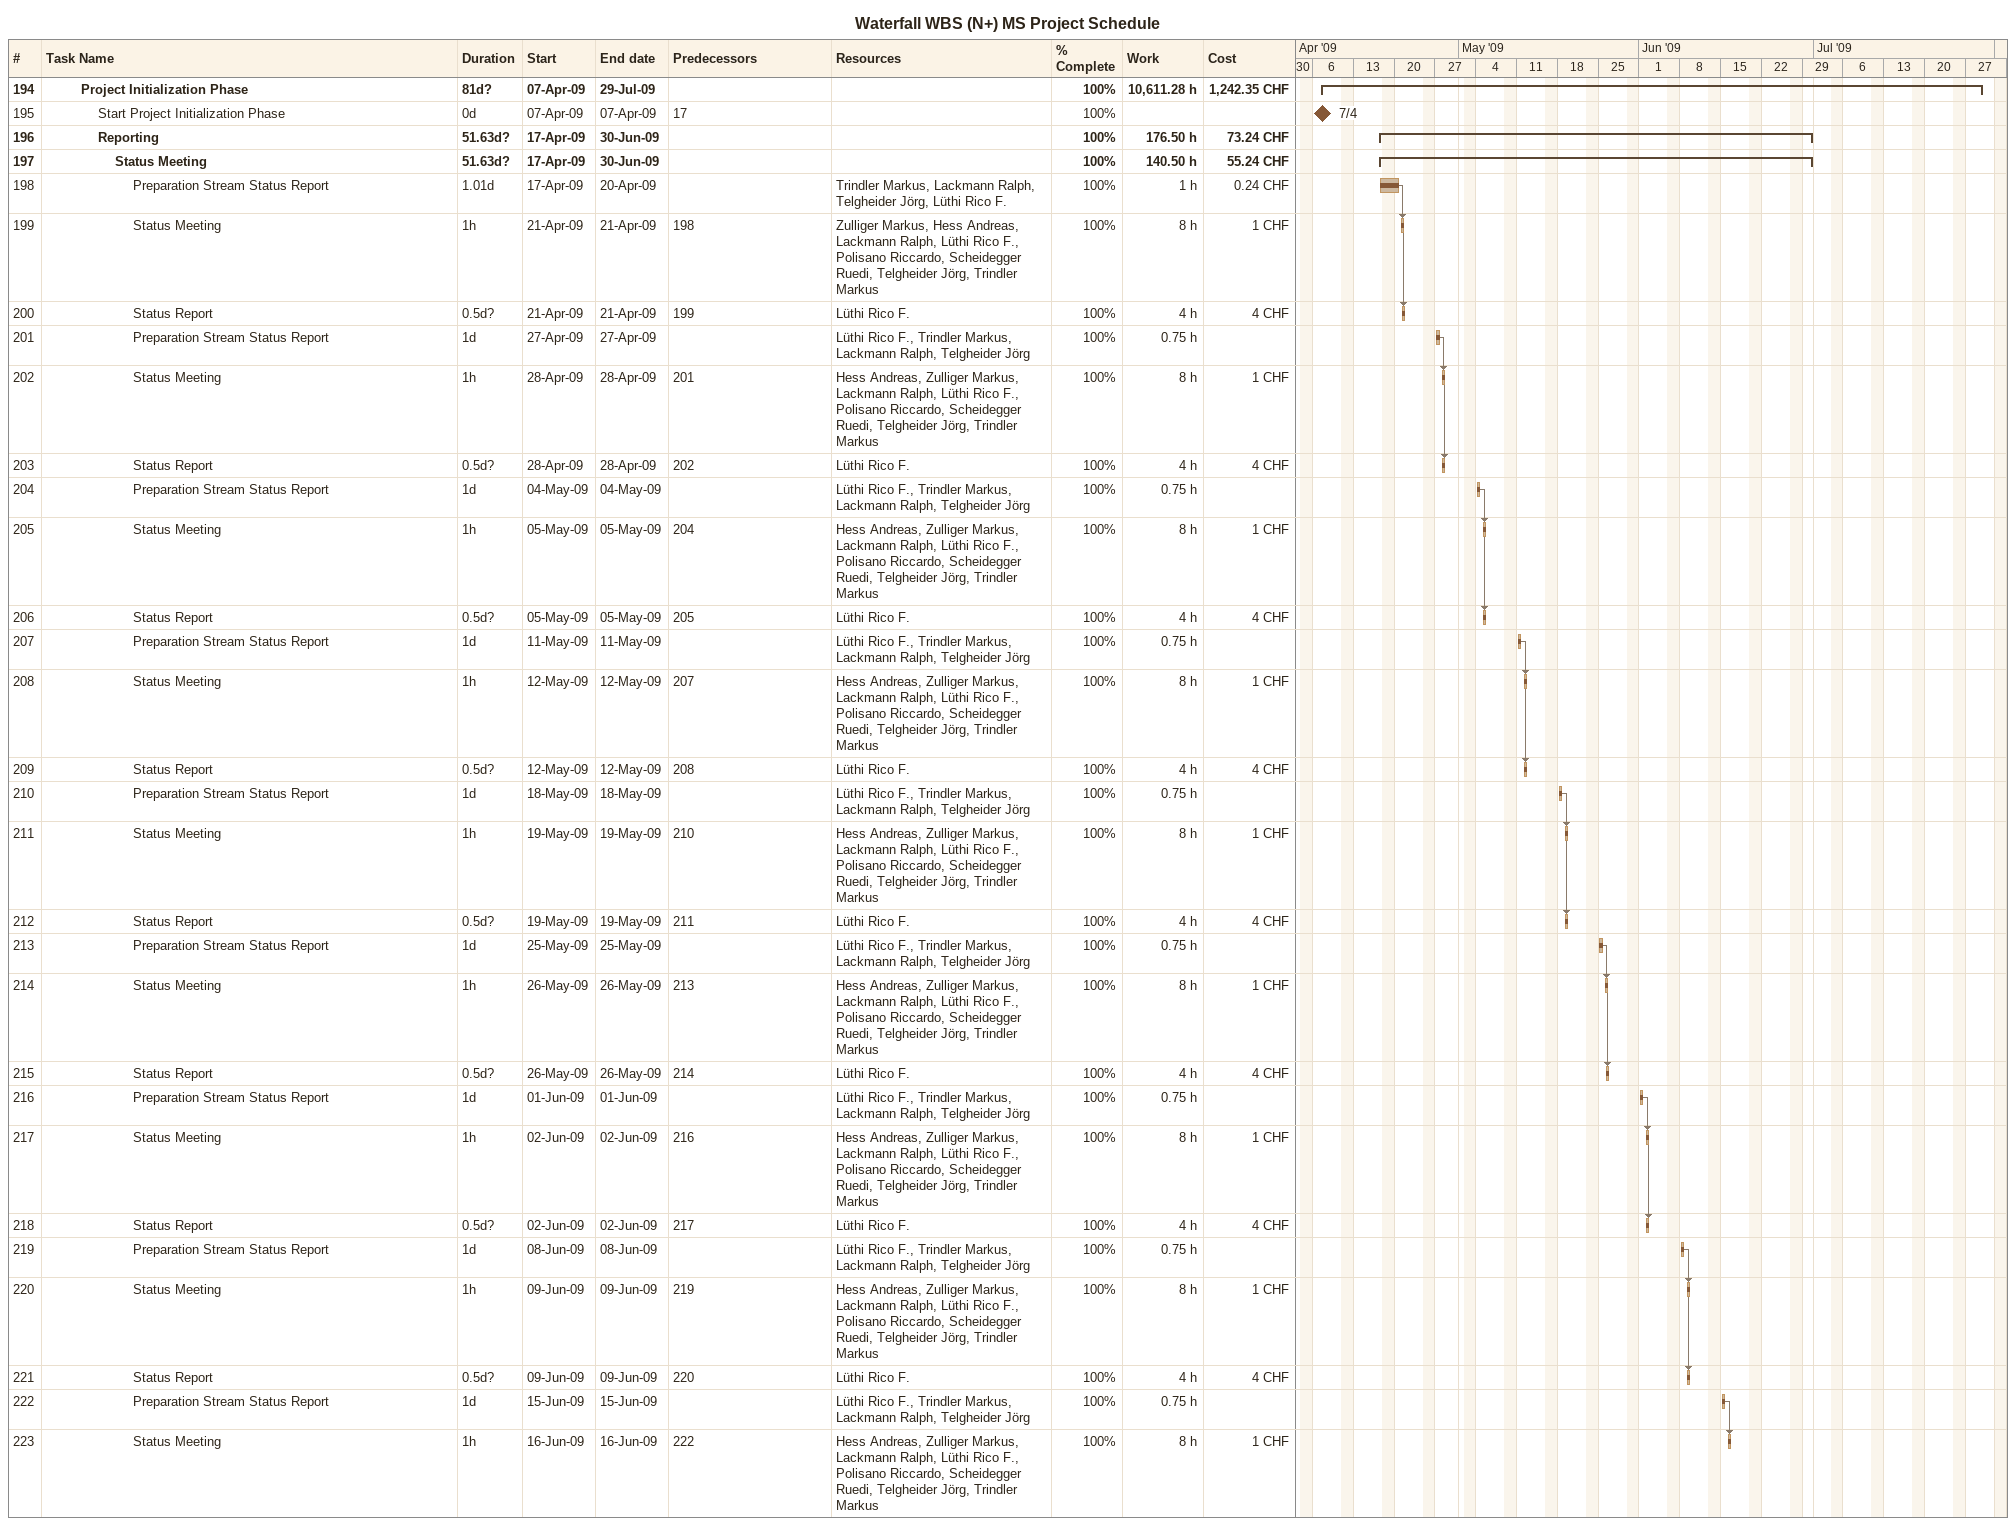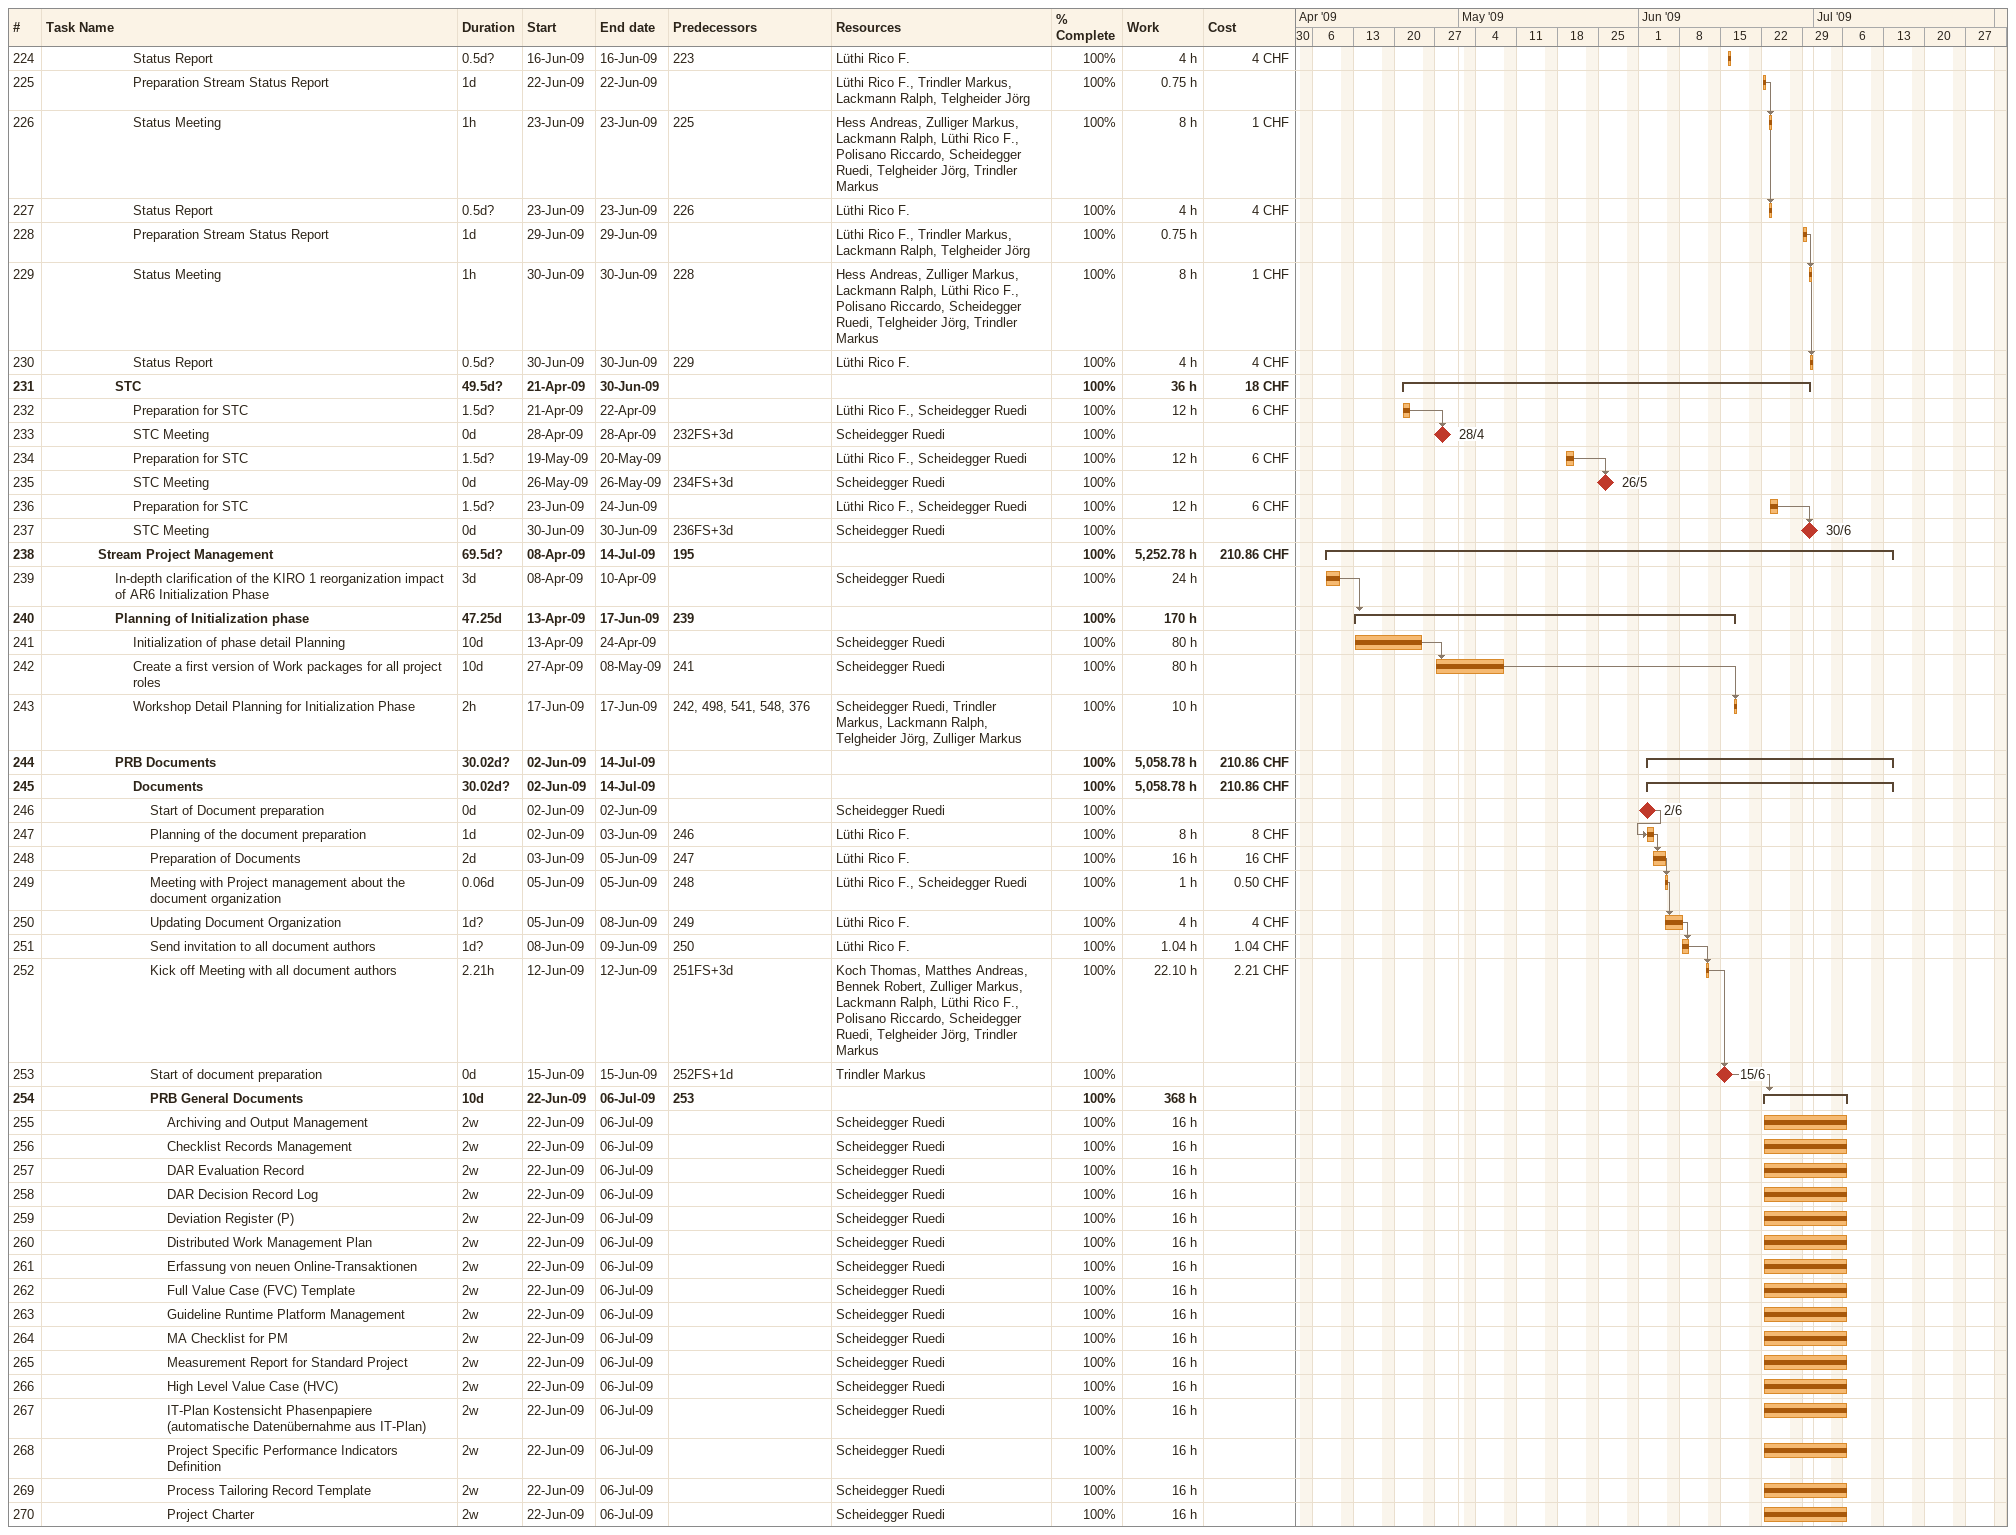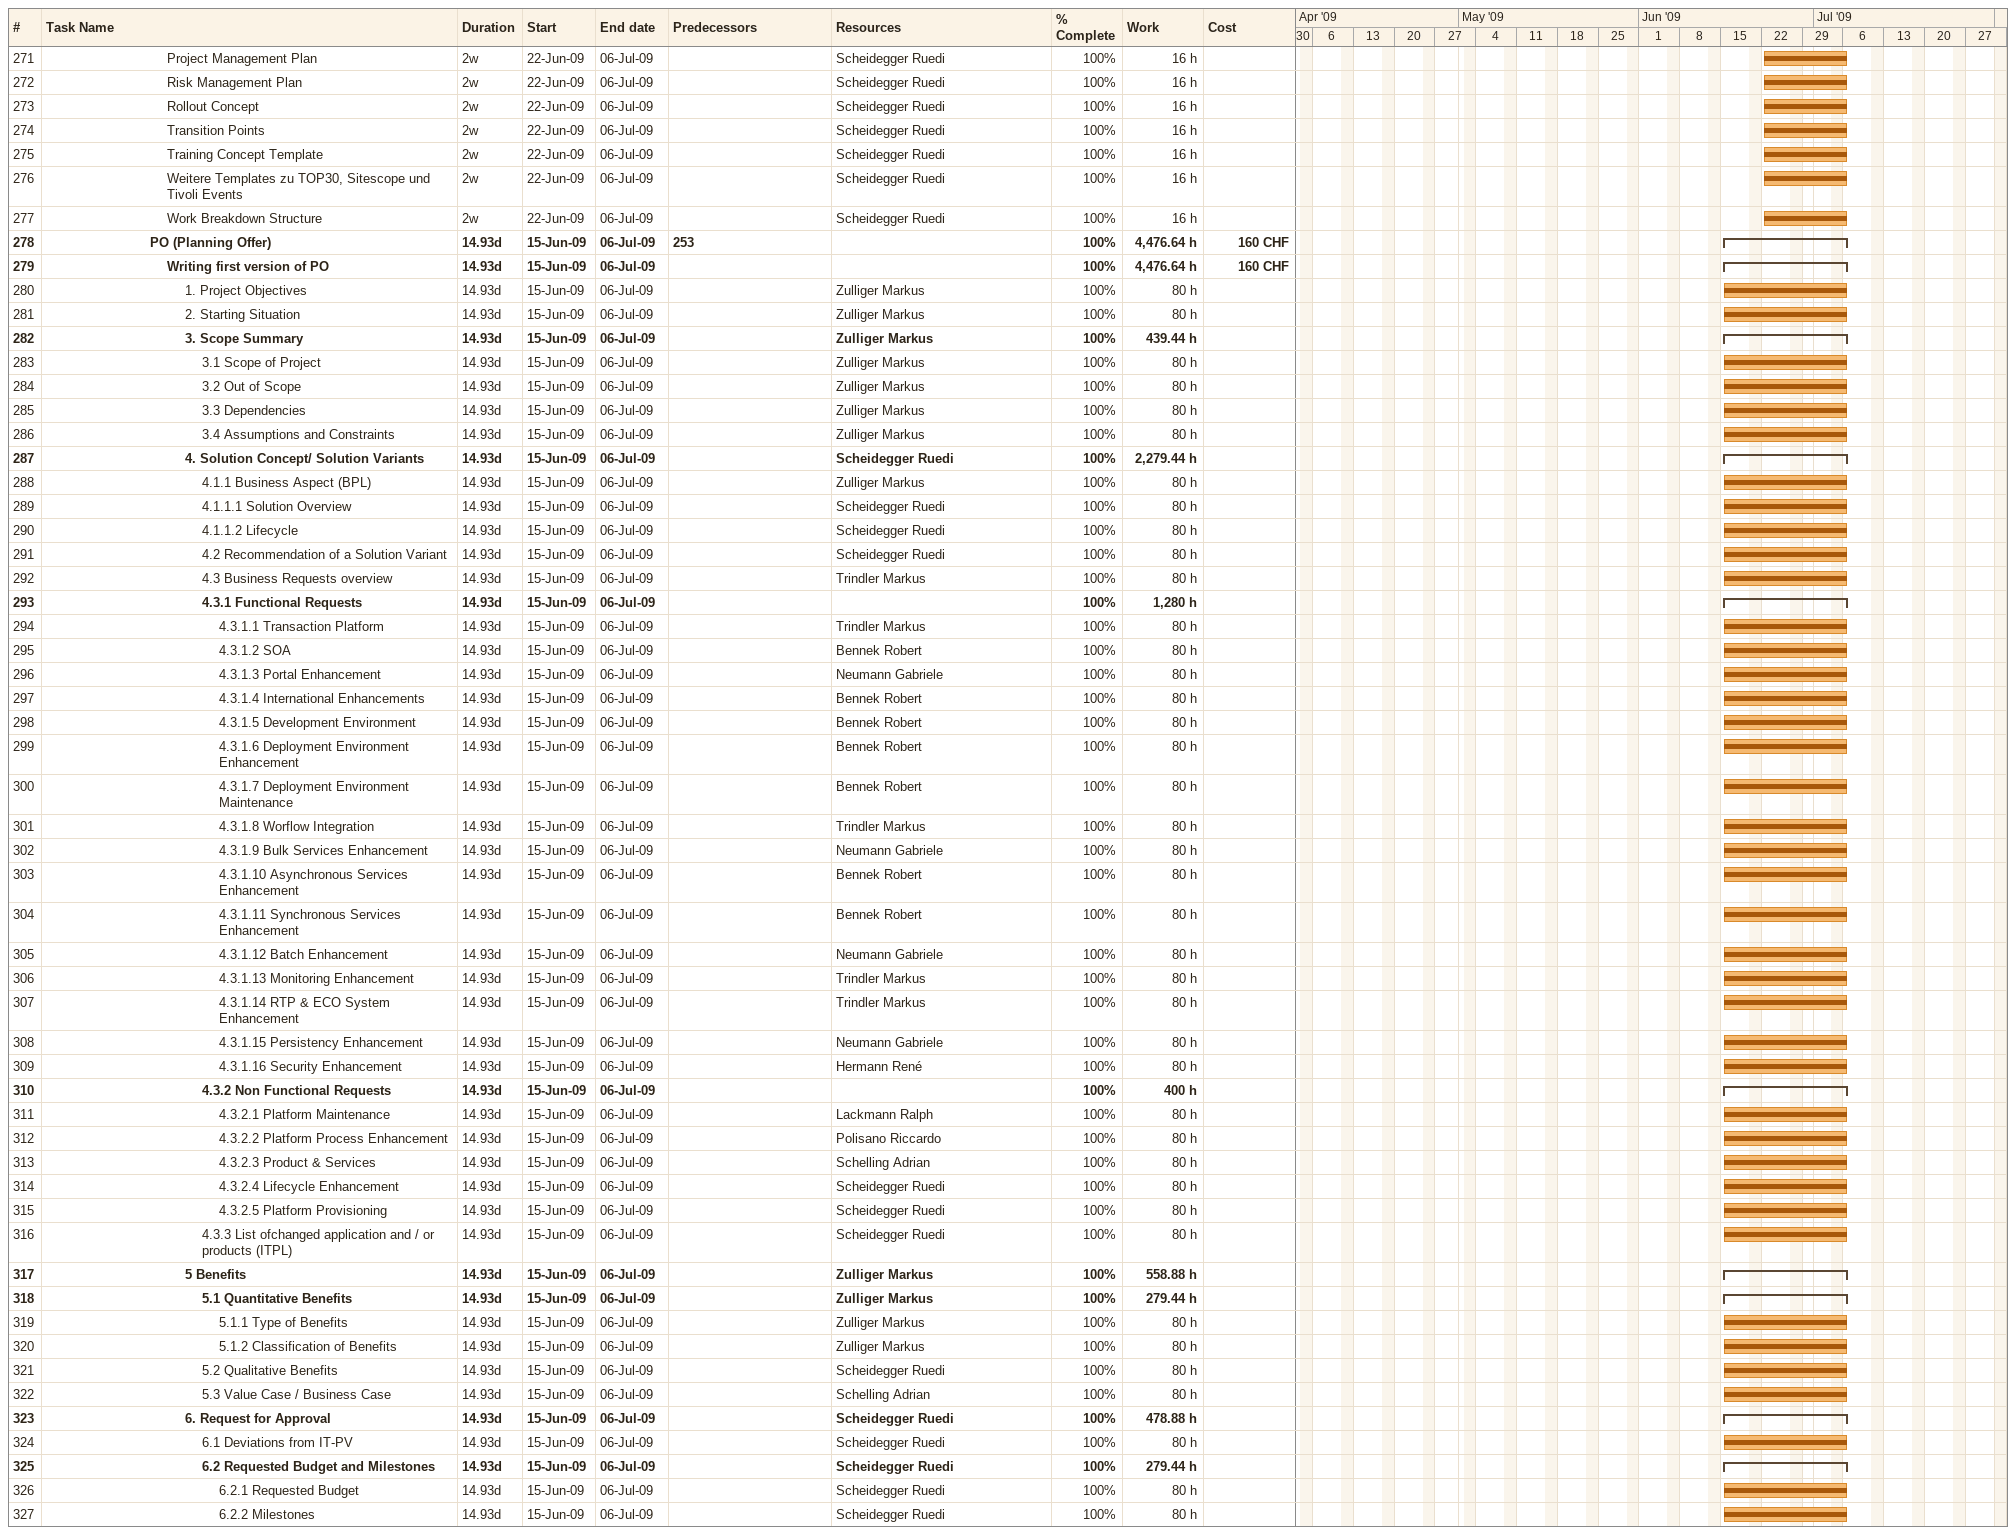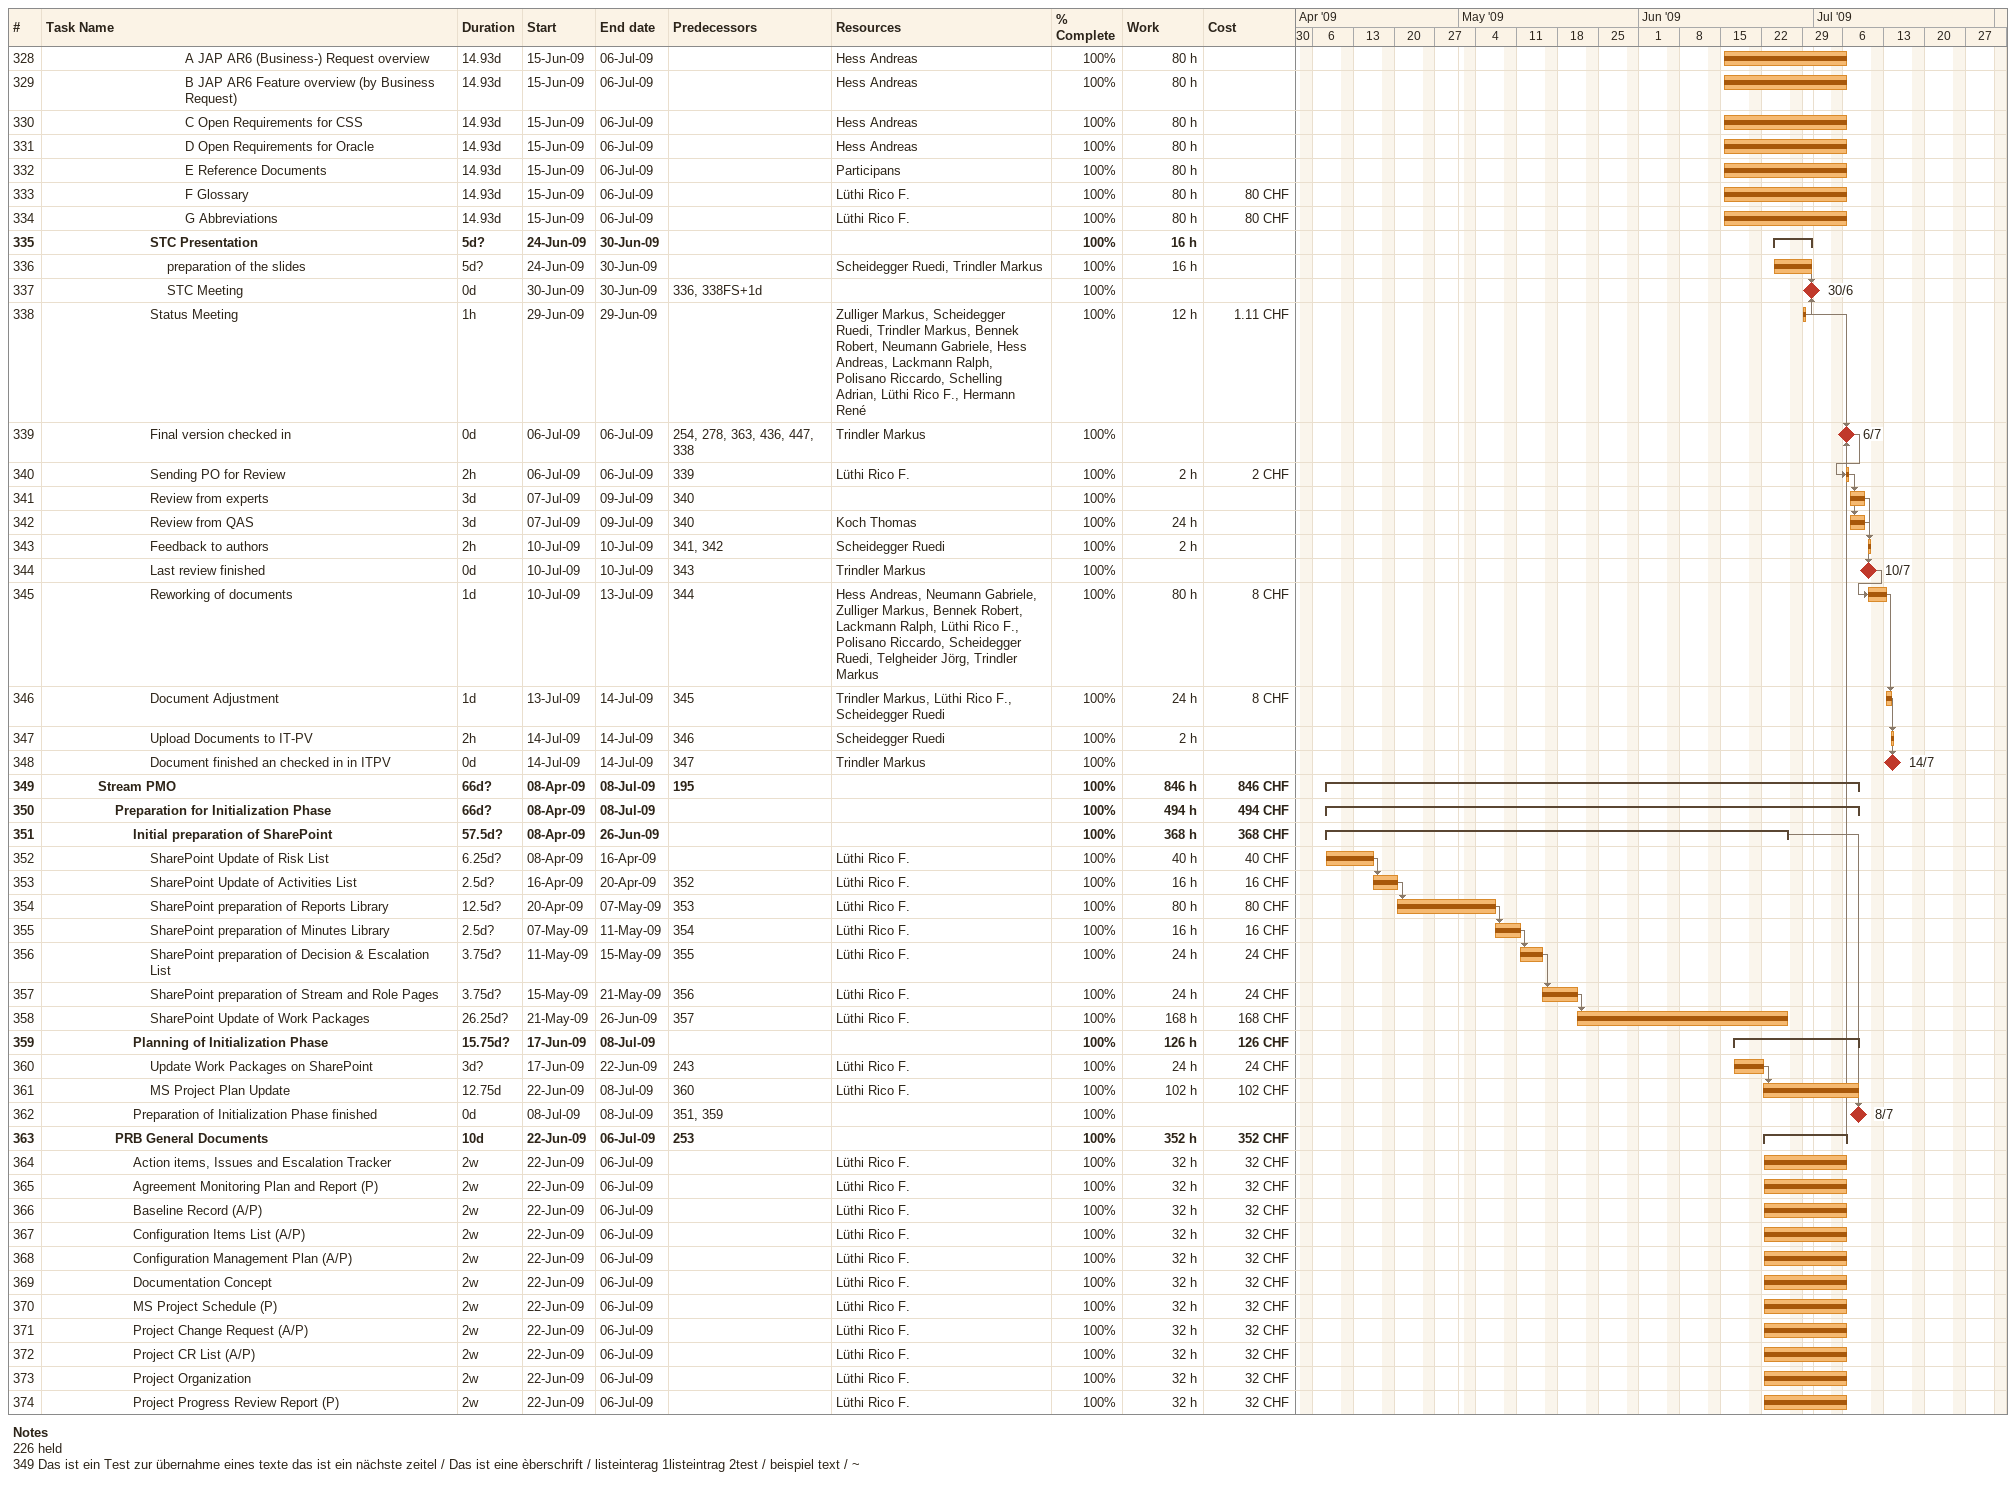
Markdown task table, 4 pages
Waterfall WBS (N+) MS Project Schedule

| ID | Level | Task | Duration | Start | Finish | Predecessors | Resources | % complete | Work (h) | Cost (CHF) |
|---|---|---|---|---|---|---|---|---|---|---|
| 194 | 3 | **Project Initialization Phase** | 81d? | 2009-04-07 | 2009-07-29 |  |  | 100 | 10611.28 | 1242.35 |
| 195 | 4 | Start Project Initialization Phase | 0d | 2009-04-07 | 2009-04-07 | 17 |  | 100 |  |  |
| 196 | 4 | **Reporting** | 51.63d? | 2009-04-17 | 2009-06-30 |  |  | 100 | 176.50 | 73.24 |
| 197 | 5 | **Status Meeting** | 51.63d? | 2009-04-17 | 2009-06-30 |  |  | 100 | 140.50 | 55.24 |
| 198 | 6 | Preparation Stream Status Report | 1.01d | 2009-04-17 | 2009-04-20 |  | Trindler Markus, Lackmann Ralph, Telgheider Jörg, Lüthi Rico F. | 100 | 1 | 0.24 |
| 199 | 6 | Status Meeting | 1h | 2009-04-21 | 2009-04-21 | 198 | Zulliger Markus, Hess Andreas, Lackmann Ralph, Lüthi Rico F., Polisano Riccardo, Scheidegger Ruedi, Telgheider Jörg, Trindler Markus | 100 | 8 | 1 |
| 200 | 6 | Status Report | 0.5d? | 2009-04-21 | 2009-04-21 | 199 | Lüthi Rico F. | 100 | 4 | 4 |
| 201 | 6 | Preparation Stream Status Report | 1d | 2009-04-27 | 2009-04-27 |  | Lüthi Rico F., Trindler Markus, Lackmann Ralph, Telgheider Jörg | 100 | 0.75 |  |
| 202 | 6 | Status Meeting | 1h | 2009-04-28 | 2009-04-28 | 201 | Hess Andreas, Zulliger Markus, Lackmann Ralph, Lüthi Rico F., Polisano Riccardo, Scheidegger Ruedi, Telgheider Jörg, Trindler Markus | 100 | 8 | 1 |
| 203 | 6 | Status Report | 0.5d? | 2009-04-28 | 2009-04-28 | 202 | Lüthi Rico F. | 100 | 4 | 4 |
| 204 | 6 | Preparation Stream Status Report | 1d | 2009-05-04 | 2009-05-04 |  | Lüthi Rico F., Trindler Markus, Lackmann Ralph, Telgheider Jörg | 100 | 0.75 |  |
| 205 | 6 | Status Meeting | 1h | 2009-05-05 | 2009-05-05 | 204 | Hess Andreas, Zulliger Markus, Lackmann Ralph, Lüthi Rico F., Polisano Riccardo, Scheidegger Ruedi, Telgheider Jörg, Trindler Markus | 100 | 8 | 1 |
| 206 | 6 | Status Report | 0.5d? | 2009-05-05 | 2009-05-05 | 205 | Lüthi Rico F. | 100 | 4 | 4 |
| 207 | 6 | Preparation Stream Status Report | 1d | 2009-05-11 | 2009-05-11 |  | Lüthi Rico F., Trindler Markus, Lackmann Ralph, Telgheider Jörg | 100 | 0.75 |  |
| 208 | 6 | Status Meeting | 1h | 2009-05-12 | 2009-05-12 | 207 | Hess Andreas, Zulliger Markus, Lackmann Ralph, Lüthi Rico F., Polisano Riccardo, Scheidegger Ruedi, Telgheider Jörg, Trindler Markus | 100 | 8 | 1 |
| 209 | 6 | Status Report | 0.5d? | 2009-05-12 | 2009-05-12 | 208 | Lüthi Rico F. | 100 | 4 | 4 |
| 210 | 6 | Preparation Stream Status Report | 1d | 2009-05-18 | 2009-05-18 |  | Lüthi Rico F., Trindler Markus, Lackmann Ralph, Telgheider Jörg | 100 | 0.75 |  |
| 211 | 6 | Status Meeting | 1h | 2009-05-19 | 2009-05-19 | 210 | Hess Andreas, Zulliger Markus, Lackmann Ralph, Lüthi Rico F., Polisano Riccardo, Scheidegger Ruedi, Telgheider Jörg, Trindler Markus | 100 | 8 | 1 |
| 212 | 6 | Status Report | 0.5d? | 2009-05-19 | 2009-05-19 | 211 | Lüthi Rico F. | 100 | 4 | 4 |
| 213 | 6 | Preparation Stream Status Report | 1d | 2009-05-25 | 2009-05-25 |  | Lüthi Rico F., Trindler Markus, Lackmann Ralph, Telgheider Jörg | 100 | 0.75 |  |
| 214 | 6 | Status Meeting | 1h | 2009-05-26 | 2009-05-26 | 213 | Hess Andreas, Zulliger Markus, Lackmann Ralph, Lüthi Rico F., Polisano Riccardo, Scheidegger Ruedi, Telgheider Jörg, Trindler Markus | 100 | 8 | 1 |
| 215 | 6 | Status Report | 0.5d? | 2009-05-26 | 2009-05-26 | 214 | Lüthi Rico F. | 100 | 4 | 4 |
| 216 | 6 | Preparation Stream Status Report | 1d | 2009-06-01 | 2009-06-01 |  | Lüthi Rico F., Trindler Markus, Lackmann Ralph, Telgheider Jörg | 100 | 0.75 |  |
| 217 | 6 | Status Meeting | 1h | 2009-06-02 | 2009-06-02 | 216 | Hess Andreas, Zulliger Markus, Lackmann Ralph, Lüthi Rico F., Polisano Riccardo, Scheidegger Ruedi, Telgheider Jörg, Trindler Markus | 100 | 8 | 1 |
| 218 | 6 | Status Report | 0.5d? | 2009-06-02 | 2009-06-02 | 217 | Lüthi Rico F. | 100 | 4 | 4 |
| 219 | 6 | Preparation Stream Status Report | 1d | 2009-06-08 | 2009-06-08 |  | Lüthi Rico F., Trindler Markus, Lackmann Ralph, Telgheider Jörg | 100 | 0.75 |  |
| 220 | 6 | Status Meeting | 1h | 2009-06-09 | 2009-06-09 | 219 | Hess Andreas, Zulliger Markus, Lackmann Ralph, Lüthi Rico F., Polisano Riccardo, Scheidegger Ruedi, Telgheider Jörg, Trindler Markus | 100 | 8 | 1 |
| 221 | 6 | Status Report | 0.5d? | 2009-06-09 | 2009-06-09 | 220 | Lüthi Rico F. | 100 | 4 | 4 |
| 222 | 6 | Preparation Stream Status Report | 1d | 2009-06-15 | 2009-06-15 |  | Lüthi Rico F., Trindler Markus, Lackmann Ralph, Telgheider Jörg | 100 | 0.75 |  |
| 223 | 6 | Status Meeting | 1h | 2009-06-16 | 2009-06-16 | 222 | Hess Andreas, Zulliger Markus, Lackmann Ralph, Lüthi Rico F., Polisano Riccardo, Scheidegger Ruedi, Telgheider Jörg, Trindler Markus | 100 | 8 | 1 |
| 224 | 6 | Status Report | 0.5d? | 2009-06-16 | 2009-06-16 | 223 | Lüthi Rico F. | 100 | 4 | 4 |
| 225 | 6 | Preparation Stream Status Report | 1d | 2009-06-22 | 2009-06-22 |  | Lüthi Rico F., Trindler Markus, Lackmann Ralph, Telgheider Jörg | 100 | 0.75 |  |
| 226 | 6 | Status Meeting | 1h | 2009-06-23 | 2009-06-23 | 225 | Hess Andreas, Zulliger Markus, Lackmann Ralph, Lüthi Rico F., Polisano Riccardo, Scheidegger Ruedi, Telgheider Jörg, Trindler Markus | 100 | 8 | 1 |
| 227 | 6 | Status Report | 0.5d? | 2009-06-23 | 2009-06-23 | 226 | Lüthi Rico F. | 100 | 4 | 4 |
| 228 | 6 | Preparation Stream Status Report | 1d | 2009-06-29 | 2009-06-29 |  | Lüthi Rico F., Trindler Markus, Lackmann Ralph, Telgheider Jörg | 100 | 0.75 |  |
| 229 | 6 | Status Meeting | 1h | 2009-06-30 | 2009-06-30 | 228 | Hess Andreas, Zulliger Markus, Lackmann Ralph, Lüthi Rico F., Polisano Riccardo, Scheidegger Ruedi, Telgheider Jörg, Trindler Markus | 100 | 8 | 1 |
| 230 | 6 | Status Report | 0.5d? | 2009-06-30 | 2009-06-30 | 229 | Lüthi Rico F. | 100 | 4 | 4 |
| 231 | 5 | **STC** | 49.5d? | 2009-04-21 | 2009-06-30 |  |  | 100 | 36 | 18 |
| 232 | 6 | Preparation for STC | 1.5d? | 2009-04-21 | 2009-04-22 |  | Lüthi Rico F., Scheidegger Ruedi | 100 | 12 | 6 |
| 233 | 6 | STC Meeting | 0d | 2009-04-28 | 2009-04-28 | 232FS+3d | Scheidegger Ruedi | 100 |  |  |
| 234 | 6 | Preparation for STC | 1.5d? | 2009-05-19 | 2009-05-20 |  | Lüthi Rico F., Scheidegger Ruedi | 100 | 12 | 6 |
| 235 | 6 | STC Meeting | 0d | 2009-05-26 | 2009-05-26 | 234FS+3d | Scheidegger Ruedi | 100 |  |  |
| 236 | 6 | Preparation for STC | 1.5d? | 2009-06-23 | 2009-06-24 |  | Lüthi Rico F., Scheidegger Ruedi | 100 | 12 | 6 |
| 237 | 6 | STC Meeting | 0d | 2009-06-30 | 2009-06-30 | 236FS+3d | Scheidegger Ruedi | 100 |  |  |
| 238 | 4 | **Stream Project Management** | 69.5d? | 2009-04-08 | 2009-07-14 | 195 |  | 100 | 5252.78 | 210.86 |
| 239 | 5 | In-depth clarification of the KIRO 1 reorganization impact of AR6 Initialization Phase | 3d | 2009-04-08 | 2009-04-10 |  | Scheidegger Ruedi | 100 | 24 |  |
| 240 | 5 | **Planning of Initialization phase** | 47.25d | 2009-04-13 | 2009-06-17 | 239 |  | 100 | 170 |  |
| 241 | 6 | Initialization of phase detail Planning | 10d | 2009-04-13 | 2009-04-24 |  | Scheidegger Ruedi | 100 | 80 |  |
| 242 | 6 | Create a first version of Work packages for all project roles | 10d | 2009-04-27 | 2009-05-08 | 241 | Scheidegger Ruedi | 100 | 80 |  |
| 243 | 6 | Workshop Detail Planning for Initialization Phase | 2h | 2009-06-17 | 2009-06-17 | 242, 498, 541, 548, 376 | Scheidegger Ruedi, Trindler Markus, Lackmann Ralph, Telgheider Jörg, Zulliger Markus | 100 | 10 |  |
| 244 | 5 | **PRB Documents** | 30.02d? | 2009-06-02 | 2009-07-14 |  |  | 100 | 5058.78 | 210.86 |
| 245 | 6 | **Documents** | 30.02d? | 2009-06-02 | 2009-07-14 |  |  | 100 | 5058.78 | 210.86 |
| 246 | 7 | Start of Document preparation | 0d | 2009-06-02 | 2009-06-02 |  | Scheidegger Ruedi | 100 |  |  |
| 247 | 7 | Planning of the document preparation | 1d | 2009-06-02 | 2009-06-03 | 246 | Lüthi Rico F. | 100 | 8 | 8 |
| 248 | 7 | Preparation of Documents | 2d | 2009-06-03 | 2009-06-05 | 247 | Lüthi Rico F. | 100 | 16 | 16 |
| 249 | 7 | Meeting with Project management about the document organization | 0.06d | 2009-06-05 | 2009-06-05 | 248 | Lüthi Rico F., Scheidegger Ruedi | 100 | 1 | 0.50 |
| 250 | 7 | Updating Document Organization | 1d? | 2009-06-05 | 2009-06-08 | 249 | Lüthi Rico F. | 100 | 4 | 4 |
| 251 | 7 | Send invitation to all document authors | 1d? | 2009-06-08 | 2009-06-09 | 250 | Lüthi Rico F. | 100 | 1.04 | 1.04 |
| 252 | 7 | Kick off Meeting with all document authors | 2.21h | 2009-06-12 | 2009-06-12 | 251FS+3d | Koch Thomas, Matthes Andreas, Bennek Robert, Zulliger Markus, Lackmann Ralph, Lüthi Rico F., Polisano Riccardo, Scheidegger Ruedi, Telgheider Jörg, Trindler Markus | 100 | 22.10 | 2.21 |
| 253 | 7 | Start of document preparation | 0d | 2009-06-15 | 2009-06-15 | 252FS+1d | Trindler Markus | 100 |  |  |
| 254 | 7 | **PRB General Documents** | 10d | 2009-06-22 | 2009-07-06 | 253 |  | 100 | 368 |  |
| 255 | 8 | Archiving and Output Management | 2w | 2009-06-22 | 2009-07-06 |  | Scheidegger Ruedi | 100 | 16 |  |
| 256 | 8 | Checklist Records Management | 2w | 2009-06-22 | 2009-07-06 |  | Scheidegger Ruedi | 100 | 16 |  |
| 257 | 8 | DAR Evaluation Record | 2w | 2009-06-22 | 2009-07-06 |  | Scheidegger Ruedi | 100 | 16 |  |
| 258 | 8 | DAR Decision Record Log | 2w | 2009-06-22 | 2009-07-06 |  | Scheidegger Ruedi | 100 | 16 |  |
| 259 | 8 | Deviation Register (P) | 2w | 2009-06-22 | 2009-07-06 |  | Scheidegger Ruedi | 100 | 16 |  |
| 260 | 8 | Distributed Work Management Plan | 2w | 2009-06-22 | 2009-07-06 |  | Scheidegger Ruedi | 100 | 16 |  |
| 261 | 8 | Erfassung von neuen Online-Transaktionen | 2w | 2009-06-22 | 2009-07-06 |  | Scheidegger Ruedi | 100 | 16 |  |
| 262 | 8 | Full Value Case (FVC) Template | 2w | 2009-06-22 | 2009-07-06 |  | Scheidegger Ruedi | 100 | 16 |  |
| 263 | 8 | Guideline Runtime Platform Management | 2w | 2009-06-22 | 2009-07-06 |  | Scheidegger Ruedi | 100 | 16 |  |
| 264 | 8 | MA Checklist for PM | 2w | 2009-06-22 | 2009-07-06 |  | Scheidegger Ruedi | 100 | 16 |  |
| 265 | 8 | Measurement Report for Standard Project | 2w | 2009-06-22 | 2009-07-06 |  | Scheidegger Ruedi | 100 | 16 |  |
| 266 | 8 | High Level Value Case (HVC) | 2w | 2009-06-22 | 2009-07-06 |  | Scheidegger Ruedi | 100 | 16 |  |
| 267 | 8 | IT-Plan Kostensicht Phasenpapiere (automatische Datenübernahme aus IT-Plan) | 2w | 2009-06-22 | 2009-07-06 |  | Scheidegger Ruedi | 100 | 16 |  |
| 268 | 8 | Project Specific Performance Indicators Definition | 2w | 2009-06-22 | 2009-07-06 |  | Scheidegger Ruedi | 100 | 16 |  |
| 269 | 8 | Process Tailoring Record Template | 2w | 2009-06-22 | 2009-07-06 |  | Scheidegger Ruedi | 100 | 16 |  |
| 270 | 8 | Project Charter | 2w | 2009-06-22 | 2009-07-06 |  | Scheidegger Ruedi | 100 | 16 |  |
| 271 | 8 | Project Management Plan | 2w | 2009-06-22 | 2009-07-06 |  | Scheidegger Ruedi | 100 | 16 |  |
| 272 | 8 | Risk Management Plan | 2w | 2009-06-22 | 2009-07-06 |  | Scheidegger Ruedi | 100 | 16 |  |
| 273 | 8 | Rollout Concept | 2w | 2009-06-22 | 2009-07-06 |  | Scheidegger Ruedi | 100 | 16 |  |
| 274 | 8 | Transition Points | 2w | 2009-06-22 | 2009-07-06 |  | Scheidegger Ruedi | 100 | 16 |  |
| 275 | 8 | Training Concept Template | 2w | 2009-06-22 | 2009-07-06 |  | Scheidegger Ruedi | 100 | 16 |  |
| 276 | 8 | Weitere Templates zu TOP30, Sitescope und Tivoli Events | 2w | 2009-06-22 | 2009-07-06 |  | Scheidegger Ruedi | 100 | 16 |  |
| 277 | 8 | Work Breakdown Structure | 2w | 2009-06-22 | 2009-07-06 |  | Scheidegger Ruedi | 100 | 16 |  |
| 278 | 7 | **PO (Planning Offer)** | 14.93d | 2009-06-15 | 2009-07-06 | 253 |  | 100 | 4476.64 | 160 |
| 279 | 8 | **Writing first version of PO** | 14.93d | 2009-06-15 | 2009-07-06 |  |  | 100 | 4476.64 | 160 |
| 280 | 9 | 1. Project Objectives | 14.93d | 2009-06-15 | 2009-07-06 |  | Zulliger Markus | 100 | 80 |  |
| 281 | 9 | 2. Starting Situation | 14.93d | 2009-06-15 | 2009-07-06 |  | Zulliger Markus | 100 | 80 |  |
| 282 | 9 | **3. Scope Summary** | 14.93d | 2009-06-15 | 2009-07-06 |  | Zulliger Markus | 100 | 439.44 |  |
| 283 | 10 | 3.1 Scope of Project | 14.93d | 2009-06-15 | 2009-07-06 |  | Zulliger Markus | 100 | 80 |  |
| 284 | 10 | 3.2 Out of Scope | 14.93d | 2009-06-15 | 2009-07-06 |  | Zulliger Markus | 100 | 80 |  |
| 285 | 10 | 3.3 Dependencies | 14.93d | 2009-06-15 | 2009-07-06 |  | Zulliger Markus | 100 | 80 |  |
| 286 | 10 | 3.4 Assumptions and Constraints | 14.93d | 2009-06-15 | 2009-07-06 |  | Zulliger Markus | 100 | 80 |  |
| 287 | 9 | **4. Solution Concept/ Solution Variants** | 14.93d | 2009-06-15 | 2009-07-06 |  | Scheidegger Ruedi | 100 | 2279.44 |  |
| 288 | 10 | 4.1.1 Business Aspect (BPL) | 14.93d | 2009-06-15 | 2009-07-06 |  | Zulliger Markus | 100 | 80 |  |
| 289 | 10 | 4.1.1.1 Solution Overview | 14.93d | 2009-06-15 | 2009-07-06 |  | Scheidegger Ruedi | 100 | 80 |  |
| 290 | 10 | 4.1.1.2 Lifecycle | 14.93d | 2009-06-15 | 2009-07-06 |  | Scheidegger Ruedi | 100 | 80 |  |
| 291 | 10 | 4.2 Recommendation of a Solution Variant | 14.93d | 2009-06-15 | 2009-07-06 |  | Scheidegger Ruedi | 100 | 80 |  |
| 292 | 10 | 4.3 Business Requests overview | 14.93d | 2009-06-15 | 2009-07-06 |  | Trindler Markus | 100 | 80 |  |
| 293 | 10 | **4.3.1 Functional Requests** | 14.93d | 2009-06-15 | 2009-07-06 |  |  | 100 | 1280 |  |
| 294 | 11 | 4.3.1.1 Transaction Platform | 14.93d | 2009-06-15 | 2009-07-06 |  | Trindler Markus | 100 | 80 |  |
| 295 | 11 | 4.3.1.2 SOA | 14.93d | 2009-06-15 | 2009-07-06 |  | Bennek Robert | 100 | 80 |  |
| 296 | 11 | 4.3.1.3 Portal Enhancement | 14.93d | 2009-06-15 | 2009-07-06 |  | Neumann Gabriele | 100 | 80 |  |
| 297 | 11 | 4.3.1.4 International Enhancements | 14.93d | 2009-06-15 | 2009-07-06 |  | Bennek Robert | 100 | 80 |  |
| 298 | 11 | 4.3.1.5 Development Environment | 14.93d | 2009-06-15 | 2009-07-06 |  | Bennek Robert | 100 | 80 |  |
| 299 | 11 | 4.3.1.6 Deployment Environment Enhancement | 14.93d | 2009-06-15 | 2009-07-06 |  | Bennek Robert | 100 | 80 |  |
| 300 | 11 | 4.3.1.7 Deployment Environment Maintenance | 14.93d | 2009-06-15 | 2009-07-06 |  | Bennek Robert | 100 | 80 |  |
| 301 | 11 | 4.3.1.8 Worflow Integration | 14.93d | 2009-06-15 | 2009-07-06 |  | Trindler Markus | 100 | 80 |  |
| 302 | 11 | 4.3.1.9 Bulk Services Enhancement | 14.93d | 2009-06-15 | 2009-07-06 |  | Neumann Gabriele | 100 | 80 |  |
| 303 | 11 | 4.3.1.10 Asynchronous Services Enhancement | 14.93d | 2009-06-15 | 2009-07-06 |  | Bennek Robert | 100 | 80 |  |
| 304 | 11 | 4.3.1.11 Synchronous Services Enhancement | 14.93d | 2009-06-15 | 2009-07-06 |  | Bennek Robert | 100 | 80 |  |
| 305 | 11 | 4.3.1.12 Batch Enhancement | 14.93d | 2009-06-15 | 2009-07-06 |  | Neumann Gabriele | 100 | 80 |  |
| 306 | 11 | 4.3.1.13 Monitoring Enhancement | 14.93d | 2009-06-15 | 2009-07-06 |  | Trindler Markus | 100 | 80 |  |
| 307 | 11 | 4.3.1.14 RTP & ECO System Enhancement | 14.93d | 2009-06-15 | 2009-07-06 |  | Trindler Markus | 100 | 80 |  |
| 308 | 11 | 4.3.1.15 Persistency Enhancement | 14.93d | 2009-06-15 | 2009-07-06 |  | Neumann Gabriele | 100 | 80 |  |
| 309 | 11 | 4.3.1.16 Security Enhancement | 14.93d | 2009-06-15 | 2009-07-06 |  | Hermann René | 100 | 80 |  |
| 310 | 10 | **4.3.2 Non Functional Requests** | 14.93d | 2009-06-15 | 2009-07-06 |  |  | 100 | 400 |  |
| 311 | 11 | 4.3.2.1 Platform Maintenance | 14.93d | 2009-06-15 | 2009-07-06 |  | Lackmann Ralph | 100 | 80 |  |
| 312 | 11 | 4.3.2.2 Platform Process Enhancement | 14.93d | 2009-06-15 | 2009-07-06 |  | Polisano Riccardo | 100 | 80 |  |
| 313 | 11 | 4.3.2.3 Product & Services | 14.93d | 2009-06-15 | 2009-07-06 |  | Schelling Adrian | 100 | 80 |  |
| 314 | 11 | 4.3.2.4 Lifecycle Enhancement | 14.93d | 2009-06-15 | 2009-07-06 |  | Scheidegger Ruedi | 100 | 80 |  |
| 315 | 11 | 4.3.2.5 Platform Provisioning | 14.93d | 2009-06-15 | 2009-07-06 |  | Scheidegger Ruedi | 100 | 80 |  |
| 316 | 10 | 4.3.3 List ofchanged application and / or products (ITPL) | 14.93d | 2009-06-15 | 2009-07-06 |  | Scheidegger Ruedi | 100 | 80 |  |
| 317 | 9 | **5 Benefits** | 14.93d | 2009-06-15 | 2009-07-06 |  | Zulliger Markus | 100 | 558.88 |  |
| 318 | 10 | **5.1 Quantitative Benefits** | 14.93d | 2009-06-15 | 2009-07-06 |  | Zulliger Markus | 100 | 279.44 |  |
| 319 | 11 | 5.1.1 Type of Benefits | 14.93d | 2009-06-15 | 2009-07-06 |  | Zulliger Markus | 100 | 80 |  |
| 320 | 11 | 5.1.2 Classification of Benefits | 14.93d | 2009-06-15 | 2009-07-06 |  | Zulliger Markus | 100 | 80 |  |
| 321 | 10 | 5.2 Qualitative Benefits | 14.93d | 2009-06-15 | 2009-07-06 |  | Scheidegger Ruedi | 100 | 80 |  |
| 322 | 10 | 5.3 Value Case / Business Case | 14.93d | 2009-06-15 | 2009-07-06 |  | Schelling Adrian | 100 | 80 |  |
| 323 | 9 | **6. Request for Approval** | 14.93d | 2009-06-15 | 2009-07-06 |  | Scheidegger Ruedi | 100 | 478.88 |  |
| 324 | 10 | 6.1 Deviations from IT-PV | 14.93d | 2009-06-15 | 2009-07-06 |  | Scheidegger Ruedi | 100 | 80 |  |
| 325 | 10 | **6.2 Requested Budget and Milestones** | 14.93d | 2009-06-15 | 2009-07-06 |  | Scheidegger Ruedi | 100 | 279.44 |  |
| 326 | 11 | 6.2.1 Requested Budget | 14.93d | 2009-06-15 | 2009-07-06 |  | Scheidegger Ruedi | 100 | 80 |  |
| 327 | 11 | 6.2.2 Milestones | 14.93d | 2009-06-15 | 2009-07-06 |  | Scheidegger Ruedi | 100 | 80 |  |
| 328 | 9 | A JAP AR6 (Business-) Request overview | 14.93d | 2009-06-15 | 2009-07-06 |  | Hess Andreas | 100 | 80 |  |
| 329 | 9 | B JAP AR6 Feature overview (by Business Request) | 14.93d | 2009-06-15 | 2009-07-06 |  | Hess Andreas | 100 | 80 |  |
| 330 | 9 | C Open Requirements for CSS | 14.93d | 2009-06-15 | 2009-07-06 |  | Hess Andreas | 100 | 80 |  |
| 331 | 9 | D Open Requirements for Oracle | 14.93d | 2009-06-15 | 2009-07-06 |  | Hess Andreas | 100 | 80 |  |
| 332 | 9 | E Reference Documents | 14.93d | 2009-06-15 | 2009-07-06 |  | Participans | 100 | 80 |  |
| 333 | 9 | F Glossary | 14.93d | 2009-06-15 | 2009-07-06 |  | Lüthi Rico F. | 100 | 80 | 80 |
| 334 | 9 | G Abbreviations | 14.93d | 2009-06-15 | 2009-07-06 |  | Lüthi Rico F. | 100 | 80 | 80 |
| 335 | 7 | **STC Presentation** | 5d? | 2009-06-24 | 2009-06-30 |  |  | 100 | 16 |  |
| 336 | 8 | preparation of the slides | 5d? | 2009-06-24 | 2009-06-30 |  | Scheidegger Ruedi, Trindler Markus | 100 | 16 |  |
| 337 | 8 | STC Meeting | 0d | 2009-06-30 | 2009-06-30 | 336, 338FS+1d |  | 100 |  |  |
| 338 | 7 | Status Meeting | 1h | 2009-06-29 | 2009-06-29 |  | Zulliger Markus, Scheidegger Ruedi, Trindler Markus, Bennek Robert, Neumann Gabriele, Hess Andreas, Lackmann Ralph, Polisano Riccardo, Schelling Adrian, Lüthi Rico F., Hermann René | 100 | 12 | 1.11 |
| 339 | 7 | Final version checked in | 0d | 2009-07-06 | 2009-07-06 | 254, 278, 363, 436, 447, 338 | Trindler Markus | 100 |  |  |
| 340 | 7 | Sending PO for Review | 2h | 2009-07-06 | 2009-07-06 | 339 | Lüthi Rico F. | 100 | 2 | 2 |
| 341 | 7 | Review from experts | 3d | 2009-07-07 | 2009-07-09 | 340 |  | 100 |  |  |
| 342 | 7 | Review from QAS | 3d | 2009-07-07 | 2009-07-09 | 340 | Koch Thomas | 100 | 24 |  |
| 343 | 7 | Feedback to authors | 2h | 2009-07-10 | 2009-07-10 | 341, 342 | Scheidegger Ruedi | 100 | 2 |  |
| 344 | 7 | Last review finished | 0d | 2009-07-10 | 2009-07-10 | 343 | Trindler Markus | 100 |  |  |
| 345 | 7 | Reworking of documents | 1d | 2009-07-10 | 2009-07-13 | 344 | Hess Andreas, Neumann Gabriele, Zulliger Markus, Bennek Robert, Lackmann Ralph, Lüthi Rico F., Polisano Riccardo, Scheidegger Ruedi, Telgheider Jörg, Trindler Markus | 100 | 80 | 8 |
| 346 | 7 | Document Adjustment | 1d | 2009-07-13 | 2009-07-14 | 345 | Trindler Markus, Lüthi Rico F., Scheidegger Ruedi | 100 | 24 | 8 |
| 347 | 7 | Upload Documents to IT-PV | 2h | 2009-07-14 | 2009-07-14 | 346 | Scheidegger Ruedi | 100 | 2 |  |
| 348 | 7 | Document finished an checked in in ITPV | 0d | 2009-07-14 | 2009-07-14 | 347 | Trindler Markus | 100 |  |  |
| 349 | 4 | **Stream PMO** | 66d? | 2009-04-08 | 2009-07-08 | 195 |  | 100 | 846 | 846 |
| 350 | 5 | **Preparation for Initialization Phase** | 66d? | 2009-04-08 | 2009-07-08 |  |  | 100 | 494 | 494 |
| 351 | 6 | **Initial preparation of SharePoint** | 57.5d? | 2009-04-08 | 2009-06-26 |  |  | 100 | 368 | 368 |
| 352 | 7 | SharePoint Update of Risk List | 6.25d? | 2009-04-08 | 2009-04-16 |  | Lüthi Rico F. | 100 | 40 | 40 |
| 353 | 7 | SharePoint Update of Activities List | 2.5d? | 2009-04-16 | 2009-04-20 | 352 | Lüthi Rico F. | 100 | 16 | 16 |
| 354 | 7 | SharePoint preparation of Reports Library | 12.5d? | 2009-04-20 | 2009-05-07 | 353 | Lüthi Rico F. | 100 | 80 | 80 |
| 355 | 7 | SharePoint preparation of Minutes Library | 2.5d? | 2009-05-07 | 2009-05-11 | 354 | Lüthi Rico F. | 100 | 16 | 16 |
| 356 | 7 | SharePoint preparation of Decision & Escalation List | 3.75d? | 2009-05-11 | 2009-05-15 | 355 | Lüthi Rico F. | 100 | 24 | 24 |
| 357 | 7 | SharePoint preparation of Stream and Role Pages | 3.75d? | 2009-05-15 | 2009-05-21 | 356 | Lüthi Rico F. | 100 | 24 | 24 |
| 358 | 7 | SharePoint Update of Work Packages | 26.25d? | 2009-05-21 | 2009-06-26 | 357 | Lüthi Rico F. | 100 | 168 | 168 |
| 359 | 6 | **Planning of Initialization Phase** | 15.75d? | 2009-06-17 | 2009-07-08 |  |  | 100 | 126 | 126 |
| 360 | 7 | Update Work Packages on SharePoint | 3d? | 2009-06-17 | 2009-06-22 | 243 | Lüthi Rico F. | 100 | 24 | 24 |
| 361 | 7 | MS Project Plan Update | 12.75d | 2009-06-22 | 2009-07-08 | 360 | Lüthi Rico F. | 100 | 102 | 102 |
| 362 | 6 | Preparation of Initialization Phase finished | 0d | 2009-07-08 | 2009-07-08 | 351, 359 |  | 100 |  |  |
| 363 | 5 | **PRB General Documents** | 10d | 2009-06-22 | 2009-07-06 | 253 |  | 100 | 352 | 352 |
| 364 | 6 | Action items, Issues and Escalation Tracker | 2w | 2009-06-22 | 2009-07-06 |  | Lüthi Rico F. | 100 | 32 | 32 |
| 365 | 6 | Agreement Monitoring Plan and Report (P) | 2w | 2009-06-22 | 2009-07-06 |  | Lüthi Rico F. | 100 | 32 | 32 |
| 366 | 6 | Baseline Record (A/P) | 2w | 2009-06-22 | 2009-07-06 |  | Lüthi Rico F. | 100 | 32 | 32 |
| 367 | 6 | Configuration Items List (A/P) | 2w | 2009-06-22 | 2009-07-06 |  | Lüthi Rico F. | 100 | 32 | 32 |
| 368 | 6 | Configuration Management Plan (A/P) | 2w | 2009-06-22 | 2009-07-06 |  | Lüthi Rico F. | 100 | 32 | 32 |
| 369 | 6 | Documentation Concept | 2w | 2009-06-22 | 2009-07-06 |  | Lüthi Rico F. | 100 | 32 | 32 |
| 370 | 6 | MS Project Schedule (P) | 2w | 2009-06-22 | 2009-07-06 |  | Lüthi Rico F. | 100 | 32 | 32 |
| 371 | 6 | Project Change Request (A/P) | 2w | 2009-06-22 | 2009-07-06 |  | Lüthi Rico F. | 100 | 32 | 32 |
| 372 | 6 | Project CR List (A/P) | 2w | 2009-06-22 | 2009-07-06 |  | Lüthi Rico F. | 100 | 32 | 32 |
| 373 | 6 | Project Organization | 2w | 2009-06-22 | 2009-07-06 |  | Lüthi Rico F. | 100 | 32 | 32 |
| 374 | 6 | Project Progress Review Report (P) | 2w | 2009-06-22 | 2009-07-06 |  | Lüthi Rico F. | 100 | 32 | 32 |

Notes
- 226: held
- 349: Das ist ein Test zur übernahme eines texte das ist ein nächste zeitel / Das ist eine èberschrift / listeinterag 1listeintrag 2test / beispiel text / ~
